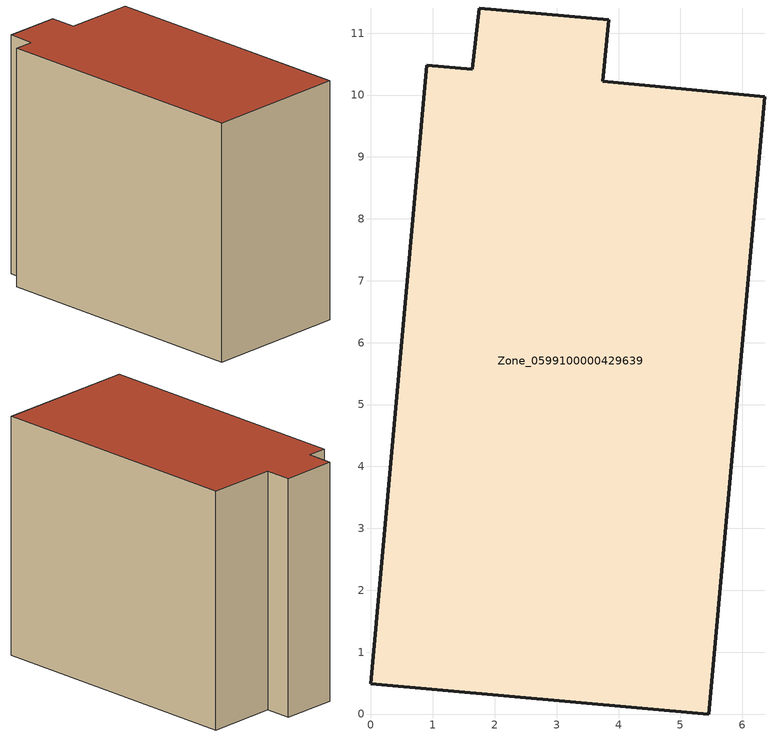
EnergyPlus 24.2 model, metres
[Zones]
Zone_0599100000429639
 floor ground (C_G): 1.64,10.41 1.75,11.41 3.84,11.22 3.75,10.22 6.36,9.97 5.46,0 0,0.49 0.9,10.48 z0
 wall outside (C_F): 3.75,10.22 3.84,11.22 1.75,11.41 1.64,10.41 0.9,10.48 0,0.49 5.46,0 6.36,9.97 3.75,10.22 z0:9.07
 roof outside (C_R): 5.46,0 6.36,9.97 3.75,10.22 3.84,11.22 1.75,11.41 1.64,10.41 0.9,10.48 0,0.49 z9.07
[BUILDING]
Pand.0599100000429639: North Axis=0; Terrain=City; Loads Convergence Tolerance Value=0.04; Temperature Convergence Tolerance Value=0.4; Solar Distribution=FullExterior; Maximum Number of Warmup Days=25; Minimum Number of Warmup Days=1
[Site:Location]
Rotterdam.The.Hague.AP_ZH_NLD Design_Conditions: Latitude=51.96; Longitude=4.45; Time Zone=1; Elevation=-4.5
[SITE:GROUNDTEMPERATURE:BUILDINGSURFACE]
18, 18, 18, 18, 18, 18, 18, 18, 18, 18, 18, 18
[MATERIAL] Thermal Absorptance=0.9; Solar Absorptance=0.7; Visible Absorptance=0.7
Name | Roughness | Thickness | Conductivity | Density | Specific Heat
G.TI.2006-2014 | MediumSmooth | 0.15 | 0.06 | 540 | 1210
F.TI.2006-2014 | Rough | 0.3 | 0.12 | 1920 | 840
R.TI.2006-2014 | MediumRough | 0.2 | 0.08 | 1500 | 1000
[CONSTRUCTION]
C_G: G.TI.2006-2014
C_F: F.TI.2006-2014
C_R: R.TI.2006-2014
[ZONE]
Zone_0599100000429639: Type=1; Multiplier=1; Ceiling Height=Autocalculate; Volume=Autocalculate; Floor Area=autocalculate; Part of Total Floor Area=Yes
[ZONEINFILTRATION:DESIGNFLOWRATE]
Infil_Zone_0599100000429639: Zone or ZoneList or Space or SpaceList=Zone_0599100000429639; Schedule=AlwaysOn; Design Flow Rate Calculation Method=Flow/Area; Flow Rate per Floor Area=0.0015; Constant Term Coefficient=1; Temperature Term Coefficient=0; Velocity Term Coefficient=0; Velocity Squared Term Coefficient=0
[HVACTEMPLATE:ZONE:IDEALLOADSAIRSYSTEM]
Zone_0599100000429639: Maximum Heating Supply Air Temperature=50; Minimum Cooling Supply Air Temperature=13; Maximum Heating Supply Air Humidity Ratio=0.0156; Minimum Cooling Supply Air Humidity Ratio=0.0077; Heating Limit=NoLimit; Cooling Limit=NoLimit; Dehumidification Control Type=ConstantSensibleHeatRatio; Cooling Sensible Heat Ratio=0.7; Dehumidification Setpoint=60; Humidification Control Type=None; Humidification Setpoint=30; Outdoor Air Method=None; Outdoor Air Flow Rate per Person=0.00944; Outdoor Air Flow Rate per Zone Floor Area=0; Outdoor Air Flow Rate per Zone=0; Demand Controlled Ventilation Type=None; Outdoor Air Economizer Type=NoEconomizer; Heat Recovery Type=None; Sensible Heat Recovery Effectiveness=0.7; Latent Heat Recovery Effectiveness=0.65
[ZONECONTROL:THERMOSTAT]
ThermostatControl_Zone_0599100000429639: Zone or ZoneList=Zone_0599100000429639; Control Type Schedule=DualSetpointControlType; Control 1=Thermostat_Zone_0599100000429639; Temperature Difference Between Cutout And Setpoint=0
[THERMOSTATSETPOINT:DUALSETPOINT]
Thermostat_Zone_0599100000429639: Heating Setpoint Temperature Schedule=HeatingSetpoint_Zone_0599100000429639; Cooling Setpoint Temperature Schedule=CoolingSetpoint_Zone_0599100000429639
[SCHEDULE:COMPACT]
HeatingSetpoint_Zone_0599100000429639: Through: 12/31, For: AllDays, Until: 24:00, 21
CoolingSetpoint_Zone_0599100000429639: Through: 12/31, For: AllDays, Until: 24:00, 24
DualSetpointControlType: Through: 12/31, For: AllDays, Until: 24:00, 4
AlwaysOn: Through: 12/31, For: AllDays, Until: 24:00, 1
